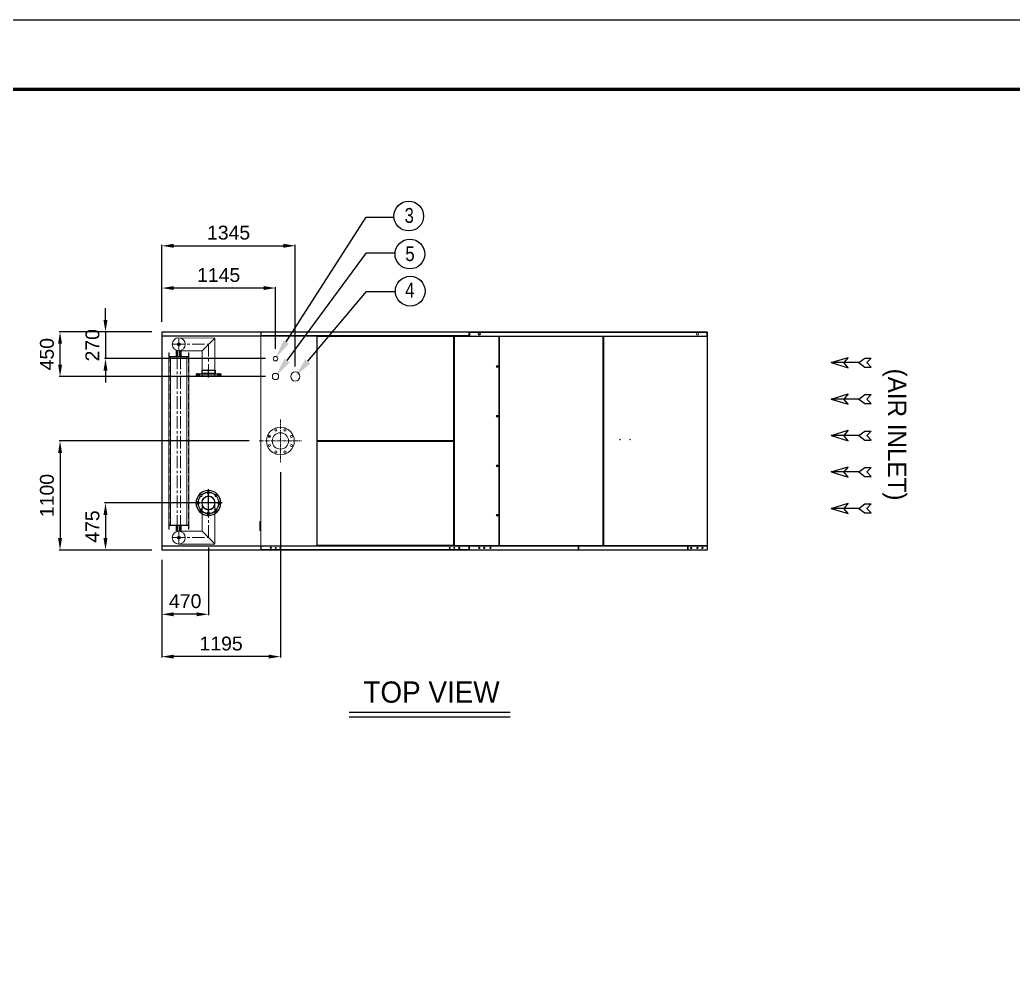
# Model space of a CAD drawing. Header units: millimetres. Extents: x -17070 to 49442, y -291348 to 30929.
# Drawn here: x 28196 to 38211, y 21286 to 30929 of the extents above; entities that cross this region are included whole.
import ezdxf
from ezdxf import colors
from ezdxf.entities.mleader import LeaderData, LeaderLine
from ezdxf.enums import TextEntityAlignment as Align
from ezdxf.math import Vec2, Vec3

# ---------------------------------------------------------------- set-up
doc = ezdxf.new("R2010")
doc.units = ezdxf.units.MM
doc.linetypes.add('CENTER', pattern=[2, 1.25, -0.25, 0.25, -0.25])
doc.linetypes.add('HIDDEN', pattern=[0.375, 0.25, -0.125])
for name, color, linetype in [('center', 1, 'CENTER'), ('FOUNDATION', 3, 'Continuous'), ('냉각탑_box', 1, 'Continuous'), ('냉각탑_dim', 1, 'Continuous'), ('냉각탑_form', 1, 'Continuous'), ('냉각탑_text', 3, 'Continuous')]:
    doc.layers.add(name, color=color, linetype=linetype)
doc.styles.get("Standard").update_dxf_attribs({"font": 'arial.ttf'})
doc.styles.add('돋움', font='Dotum.ttf')
doc.dimstyles.new('1.40', dxfattribs={"dimscale": 20, "dimtxt": 1.5, "dimasz": 1, "dimexe": 0.5, "dimexo": 0.5, "dimgap": 0.5, "dimtad": 1, "dimdec": 0, "dimzin": 0, "dimdsep": 46, "dimtxsty": 'Standard', "dimcen": 0, "dimclrd": 2, "dimclre": 2, "dimclrt": 3, "dimadec": 0, "dimazin": 0, "dimtfac": 1, "dimtdec": 0, "dimtmove": 0, "dimatfit": 0, "dimfxl": 1, "dimtolj": 1, "dimtzin": 0, "dimlwd": -1, "dimlwe": -1, "dimarcsym": 0})

# ---------------------------------------------------------------- blocks, each defined once
blk = doc.blocks.new('화살표 IN OUT')
at = {"layer": '냉각탑_dim'}
for p, q in [((-322.7, 43), (-383.9, 43)), ((-343.1, 0.5), (-383.9, 43)), ((-383.9, -43), (-343.1, 0.5)), ((-266.4, 0), (-322.7, 43)), ((-266.4, 0), (-322.7, -43)), ((-266.4, 0), (0, 0)), ((-163.5, 50), (-121.5, 0)), ((0, 0), (-163.5, 50)), ((-163.5, -50), (-121.5, 0)), ((0, 0), (-163.5, -50)), ((-322.7, -43), (-383.9, -43))]:
    blk.add_line(p, q, dxfattribs=at)
blk = doc.blocks.new('*D300')
at = {"color": 2, "transparency": 16777216}
for p, q in [((30098, 25609), (30098, 24925)), ((29628, 25483), (29628, 24925)), ((29978, 24935), (29748, 24935))]:
    blk.add_line(p, q, dxfattribs=at)
for points in [[(29748, 24955), (29748, 24915), (29628, 24935)], [(29978, 24955), (29978, 24915), (30098, 24935)]]:
    blk.add_solid(points, dxfattribs=at)
at = {"layer": 'Defpoints', "color": 0, "transparency": 16777216}
for p in [(30098, 25709), (29628, 25583), (29628, 24935)]:
    blk.add_point(p, dxfattribs=at)
at = {"color": 3, "lineweight": 5, "transparency": 16777216, "insert": (29863, 25067), "char_height": 140, "attachment_point": 5}
blk.add_mtext('\\A1;470', dxfattribs=at)
blk = doc.blocks.new('*D301')
at = {"color": 2, "transparency": 16777216}
for p, q in [((29998, 26058), (29049, 26058)), ((29059, 25938), (29059, 25703)), ((29528, 25583), (29049, 25583))]:
    blk.add_line(p, q, dxfattribs=at)
for points in [[(29039, 25938), (29079, 25938), (29059, 26058)], [(29039, 25703), (29079, 25703), (29059, 25583)]]:
    blk.add_solid(points, dxfattribs=at)
at = {"layer": 'Defpoints', "color": 0, "transparency": 16777216}
for p in [(30098, 26058), (29059, 25583), (29628, 25583)]:
    blk.add_point(p, dxfattribs=at)
at = {"color": 3, "lineweight": 5, "transparency": 16777216, "insert": (28928, 25820), "char_height": 140, "attachment_point": 5, "rotation": 90}
blk.add_mtext('\\A1;475', dxfattribs=at)
blk = doc.blocks.new('*D302')
at = {"color": 2, "transparency": 16777216}
for p, q in [((30508, 26683), (28591, 26683)), ((28601, 26563), (28601, 25703)), ((29528, 25583), (28591, 25583))]:
    blk.add_line(p, q, dxfattribs=at)
for points in [[(28581, 26563), (28621, 26563), (28601, 26683)], [(28581, 25703), (28621, 25703), (28601, 25583)]]:
    blk.add_solid(points, dxfattribs=at)
at = {"layer": 'Defpoints', "color": 0, "transparency": 16777216}
for p in [(30608, 26683), (28601, 25583), (29628, 25583)]:
    blk.add_point(p, dxfattribs=at)
at = {"color": 3, "lineweight": 5, "transparency": 16777216, "insert": (28469, 26133), "char_height": 140, "attachment_point": 5, "rotation": 90}
blk.add_mtext('\\A1;1100', dxfattribs=at)
blk = doc.blocks.new('*D308')
at = {"color": 2, "transparency": 16777216}
for p, q in [((30823, 26369), (30823, 24498)), ((29628, 25483), (29628, 24498)), ((30703, 24508), (29748, 24508))]:
    blk.add_line(p, q, dxfattribs=at)
for points in [[(29748, 24528), (29748, 24488), (29628, 24508)], [(30703, 24528), (30703, 24488), (30823, 24508)]]:
    blk.add_solid(points, dxfattribs=at)
at = {"layer": 'Defpoints', "color": 0, "transparency": 16777216}
for p in [(30823, 26469), (29628, 25583), (29628, 24508)]:
    blk.add_point(p, dxfattribs=at)
at = {"color": 3, "lineweight": 5, "transparency": 16777216, "insert": (30225, 24639), "char_height": 140, "attachment_point": 5}
blk.add_mtext('\\A1;1195', dxfattribs=at)
blk = doc.blocks.new('*D309')
at = {"color": 2, "transparency": 16777216}
for p, q in [((29059, 27903), (29059, 28023)), ((29528, 27783), (29049, 27783)), ((29059, 27783), (29059, 27513)), ((30673, 27513), (29049, 27513)), ((29059, 27393), (29059, 27273))]:
    blk.add_line(p, q, dxfattribs=at)
for points in [[(29039, 27903), (29079, 27903), (29059, 27783)], [(29039, 27393), (29079, 27393), (29059, 27513)]]:
    blk.add_solid(points, dxfattribs=at)
at = {"layer": 'Defpoints', "color": 0, "transparency": 16777216}
for p in [(29628, 27783), (29059, 27513), (30773, 27513)]:
    blk.add_point(p, dxfattribs=at)
at = {"color": 3, "lineweight": 5, "transparency": 16777216, "insert": (28928, 27648), "char_height": 140, "attachment_point": 5, "rotation": 90}
blk.add_mtext('\\A1;270', dxfattribs=at)
blk = doc.blocks.new('*D310')
at = {"color": 2, "transparency": 16777216}
for p, q in [((29628, 27883), (29628, 28661)), ((29748, 28651), (30853, 28651)), ((30973, 27433), (30973, 28661))]:
    blk.add_line(p, q, dxfattribs=at)
for points in [[(29748, 28671), (29748, 28631), (29628, 28651)], [(30853, 28671), (30853, 28631), (30973, 28651)]]:
    blk.add_solid(points, dxfattribs=at)
at = {"layer": 'Defpoints', "color": 0, "transparency": 16777216}
for p in [(30973, 28651), (29628, 27783), (30973, 27333)]:
    blk.add_point(p, dxfattribs=at)
at = {"color": 3, "lineweight": 5, "transparency": 16777216, "insert": (30300, 28783), "char_height": 140, "attachment_point": 5}
blk.add_mtext('\\A1;1345', dxfattribs=at)
blk = doc.blocks.new('*D311')
at = {"color": 2, "transparency": 16777216}
for p, q in [((29528, 27783), (28591, 27783)), ((28601, 27453), (28601, 27663)), ((30673, 27333), (28591, 27333))]:
    blk.add_line(p, q, dxfattribs=at)
for points in [[(28581, 27663), (28621, 27663), (28601, 27783)], [(28581, 27453), (28621, 27453), (28601, 27333)]]:
    blk.add_solid(points, dxfattribs=at)
at = {"layer": 'Defpoints', "color": 0, "transparency": 16777216}
for p in [(28601, 27783), (29628, 27783), (30773, 27333)]:
    blk.add_point(p, dxfattribs=at)
at = {"color": 3, "lineweight": 5, "transparency": 16777216, "insert": (28469, 27558), "char_height": 140, "attachment_point": 5, "rotation": 90}
blk.add_mtext('\\A1;450', dxfattribs=at)
blk = doc.blocks.new('*D312')
at = {"color": 2, "transparency": 16777216}
for p, q in [((29628, 27883), (29628, 28235)), ((30653, 28225), (29748, 28225)), ((30773, 27613), (30773, 28235))]:
    blk.add_line(p, q, dxfattribs=at)
for points in [[(29748, 28245), (29748, 28205), (29628, 28225)], [(30653, 28245), (30653, 28205), (30773, 28225)]]:
    blk.add_solid(points, dxfattribs=at)
at = {"layer": 'Defpoints', "color": 0, "transparency": 16777216}
for p in [(29628, 28225), (29628, 27783), (30773, 27513)]:
    blk.add_point(p, dxfattribs=at)
at = {"color": 3, "lineweight": 5, "transparency": 16777216, "insert": (30200, 28356), "char_height": 140, "attachment_point": 5}
blk.add_mtext('\\A1;1145', dxfattribs=at)
blk = doc.blocks.new('A$C1AC2210B')
at = {"color": 1, "linetype": 'CENTER', "ltscale": 10}
for p, q in [((39, 230), (72, 230)), ((83, 125), (0, 125)), ((39, 20), (72, 20))]:
    blk.add_line(p, q, dxfattribs=at)
for p, q in [((45, 250), (65, 250)), ((45, 0), (45, 250)), ((45, 241), (65, 241)), ((45, 218), (65, 218)), ((65, 0), (65, 250)), ((65, 214), (68, 214)), ((68, 36), (68, 214)), ((10, 193), (40, 193)), ((10, 57), (10, 193)), ((40, 193), (45, 197)), ((40, 57), (40, 193)), ((10, 57), (40, 57)), ((40, 57), (45, 53)), ((45, 31), (65, 31)), ((45, 8), (65, 8)), ((65, 36), (68, 36)), ((45, 0), (65, 0))]:
    blk.add_line(p, q)
blk = doc.blocks.new('A$C08424155')
at = {"color": 1, "linetype": 'CENTER', "ltscale": 10}
for p, q in [((139, 279), (139, 0)), ((0, 139), (279, 139))]:
    blk.add_line(p, q, dxfattribs=at)
for centre, radius in [((139, 139), 125), ((65, 214), 11.5), ((139, 139), 68.1), ((139, 244), 11.5), ((214, 214), 11.5), ((34, 139), 11.5), ((244, 139), 11.5), ((65, 65), 11.5), ((139, 34), 11.5), ((214, 65), 11.5)]:
    blk.add_circle(centre, radius)
blk.add_circle((139, 139), 105, dxfattribs=at)
blk = doc.blocks.new('32412')
at = {"color": 7, "lineweight": 13}
for centre, radius in [((108738, -111416), 140), ((108627, -111370), 11), ((108738, -111416), 82.6), ((108692, -111305), 11), ((108784, -111305), 11), ((108849, -111370), 11), ((108627, -111462), 11), ((108849, -111462), 11), ((108692, -111527), 11), ((108784, -111527), 11)]:
    blk.add_circle(centre, radius, dxfattribs=at)
blk.add_arc((108738, -111416), 120, 152.2464, 162.7543, dxfattribs=at)
blk = doc.blocks.new('4')
at = {"color": 0, "lineweight": 20}
for p, q in [((30626, 27783), (29628, 27783)), ((29628, 27783), (29628, 25583)), ((30626, 27780), (29628, 27780)), ((30626, 27744), (29628, 27744)), ((29631, 27783), (29631, 25583)), ((30626, 27741), (29628, 27741)), ((30626, 25631), (30626, 27736)), ((31191, 27736), (31191, 26688)), ((31194, 27736), (31194, 26688)), ((31191, 26679), (31191, 25631)), ((31194, 26679), (31194, 25631)), ((30630, 25627), (31185, 25627))]:
    blk.add_line(p, q, dxfattribs=at)
at = {"lineweight": 20}
for p, q in [((30629, 27783), (30626, 27783)), ((29798, 27723), (30163, 27721)), ((30033, 27593), (30163, 27721)), ((30163, 27337), (30163, 27721)), ((29698, 27573), (29700, 27573)), ((29698, 27533), (29698, 27573)), ((29700, 27535), (29700, 27573)), ((29773, 27599), (29773, 27533)), ((29789, 27568), (29773, 27568)), ((29773, 27568), (29773, 27560)), ((29789, 27560), (29773, 27560)), ((29773, 27560), (29773, 27558)), ((29789, 27558), (29773, 27558)), ((29789, 27533), (29789, 27595)), ((29789, 27560), (29789, 27568)), ((29789, 27558), (29789, 27560)), ((29798, 27593), (30033, 27593)), ((29806, 27595), (29806, 27533)), ((29822, 27568), (29806, 27568)), ((29806, 27568), (29806, 27560)), ((29822, 27560), (29806, 27560)), ((29806, 27560), (29806, 27558)), ((29822, 27558), (29806, 27558)), ((29822, 27533), (29822, 27599)), ((29822, 27560), (29822, 27568)), ((29822, 27558), (29822, 27560)), ((29896, 27573), (29898, 27573)), ((29896, 27535), (29896, 27573)), ((29898, 27533), (29898, 27573)), ((30033, 27337), (30033, 27593)), ((29698, 27533), (29898, 27533)), ((29698, 27531), (29898, 27531)), ((29698, 25835), (29698, 27531)), ((29700, 27535), (29896, 27535)), ((29700, 27531), (29700, 27533)), ((29716, 25835), (29716, 27531)), ((29880, 25835), (29880, 27531)), ((29896, 27531), (29896, 27533)), ((29898, 25835), (29898, 27531)), ((30163, 27337), (30033, 27337)), ((30033, 26058), (30033, 25773)), ((30163, 26058), (30163, 25645)), ((29698, 25835), (29898, 25835)), ((29698, 25833), (29898, 25833)), ((29698, 25793), (29698, 25833)), ((29698, 25793), (29700, 25793)), ((29700, 25835), (29700, 25833)), ((29700, 25831), (29896, 25831)), ((29700, 25793), (29700, 25831)), ((29773, 25767), (29773, 25833)), ((29789, 25808), (29773, 25808)), ((29773, 25806), (29773, 25808)), ((29789, 25806), (29773, 25806)), ((29773, 25798), (29773, 25806)), ((29789, 25798), (29773, 25798)), ((29789, 25833), (29789, 25771)), ((29789, 25808), (29789, 25806)), ((29789, 25806), (29789, 25798)), ((29798, 25773), (30033, 25773)), ((29806, 25771), (29806, 25833)), ((29822, 25808), (29806, 25808)), ((29806, 25806), (29806, 25808)), ((29822, 25806), (29806, 25806)), ((29806, 25798), (29806, 25806)), ((29822, 25798), (29806, 25798)), ((29822, 25833), (29822, 25767)), ((29822, 25808), (29822, 25806)), ((29822, 25806), (29822, 25798)), ((29896, 25835), (29896, 25833)), ((29896, 25793), (29896, 25831)), ((29896, 25793), (29898, 25793)), ((29898, 25793), (29898, 25833)), ((30033, 25773), (30163, 25645)), ((29798, 25643), (30163, 25643)), ((29628, 25625), (30629, 25625)), ((29628, 25622), (30629, 25622)), ((29628, 25586), (30629, 25586)), ((29628, 25583), (30629, 25583)), ((30626, 25587), (30626, 25583))]:
    blk.add_line(p, q, dxfattribs=at)
at = {"color": 0, "lineweight": 20, "ltscale": 0.019444}
for p, q in [((30626, 27745), (30626, 27780)), ((30628, 27745), (30628, 27780)), ((30629, 27780), (30629, 27745)), ((30626, 25587), (30626, 25622)), ((30628, 25587), (30628, 25622)), ((30629, 25587), (30629, 25622))]:
    blk.add_line(p, q, dxfattribs=at)
at = {"color": 0, "lineweight": 20, "ltscale": 0.001111}
for p, q in [((30626, 27780), (30628, 27780)), ((31194, 26682), (31194, 26684)), ((31290, 26684), (31290, 26682)), ((31294, 26684), (31294, 26682)), ((31343, 26682), (31343, 26684)), ((31345, 26684), (31345, 26682)), ((31345, 26682), (31345, 26684)), ((31348, 26682), (31348, 26684)), ((31349, 26682), (31349, 26684)), ((30628, 25587), (30626, 25587)), ((30639, 25625), (30639, 25627)), ((31317, 25627), (31317, 25625)), ((31349, 25625), (31349, 25627))]:
    blk.add_line(p, q, dxfattribs=at)
at = {"color": 0, "lineweight": 20, "ltscale": 0.001944}
for p, q in [((30629, 27780), (30629, 27783)), ((30629, 27745), (30629, 27741)), ((31191, 27736), (31191, 27739)), ((31194, 27739), (31191, 27739)), ((31191, 27736), (31194, 27736)), ((31194, 27739), (31194, 27736)), ((31191, 26688), (31194, 26688)), ((31191, 26679), (31194, 26679)), ((31194, 26684), (31194, 26688)), ((31194, 26682), (31194, 26679)), ((30629, 25622), (30629, 25625)), ((30629, 25583), (30629, 25587)), ((31191, 25631), (31194, 25631)), ((31191, 25627), (31191, 25631)), ((31194, 25627), (31191, 25627)), ((31194, 25627), (31194, 25631))]:
    blk.add_line(p, q, dxfattribs=at)
at = {"color": 7, "lineweight": 20}
for p, q in [((30629, 27783), (32722, 27783)), ((30629, 27780), (32722, 27780)), ((32722, 27745), (30629, 27745)), ((35123, 27783), (32732, 27783)), ((35123, 27778), (32732, 27778)), ((32722, 27741), (30629, 27741)), ((32569, 27739), (31194, 27739)), ((32569, 27736), (31194, 27736)), ((32569, 26688), (32569, 27736)), ((32573, 26688), (32573, 27736)), ((32575, 27736), (32575, 25630)), ((32578, 27736), (32578, 25630)), ((33025, 25630), (33025, 27736)), ((33028, 25630), (33028, 27736)), ((33028, 25630), (33028, 27736)), ((33030, 27736), (33030, 25630)), ((34075, 27739), (33033, 27739)), ((33033, 27736), (33033, 25630)), ((34075, 27736), (33033, 27736)), ((34075, 25630), (34075, 27736)), ((34078, 25630), (34078, 27736)), ((34080, 27736), (34080, 25630)), ((35125, 27739), (34083, 27739)), ((34083, 27736), (34083, 25630)), ((35125, 27736), (34083, 27736)), ((35125, 25630), (35125, 27736)), ((35128, 25630), (35128, 27736)), ((31194, 26688), (32569, 26688)), ((31194, 26684), (32569, 26684)), ((32569, 26682), (31194, 26682)), ((32569, 26679), (31194, 26679)), ((32569, 25631), (32569, 26679)), ((32573, 25631), (32573, 26679)), ((30629, 25625), (32722, 25625)), ((30629, 25622), (32722, 25622)), ((30629, 25587), (32722, 25587)), ((30629, 25583), (32722, 25583)), ((31194, 25631), (32569, 25631)), ((31194, 25627), (32569, 25627)), ((32731, 25625), (33825, 25625)), ((32731, 25622), (33825, 25622)), ((32734, 25625), (34007, 25625)), ((33811, 25586), (32744, 25586)), ((33811, 25583), (32744, 25583)), ((33033, 25630), (34075, 25630)), ((33033, 25627), (34075, 25627)), ((33833, 25625), (34927, 25625)), ((33833, 25622), (34927, 25622)), ((34913, 25586), (33846, 25586)), ((34913, 25583), (33846, 25583)), ((34009, 25625), (35123, 25625)), ((34083, 25630), (35125, 25630)), ((34083, 25627), (35125, 25627))]:
    blk.add_line(p, q, dxfattribs=at)
at = {"color": 7, "lineweight": 20, "ltscale": 0.001944}
for p, q in [((32722, 27780), (32722, 27783)), ((32722, 27745), (32722, 27741)), ((32569, 27739), (32569, 27736)), ((32573, 27736), (32569, 27736)), ((32569, 26684), (32569, 26688)), ((32573, 26688), (32569, 26688)), ((32569, 26682), (32569, 26679)), ((32573, 26679), (32569, 26679)), ((32569, 25627), (32569, 25631)), ((32573, 25631), (32569, 25631)), ((32722, 25622), (32722, 25625)), ((32722, 25583), (32722, 25587))]:
    blk.add_line(p, q, dxfattribs=at)
at = {"color": 7, "lineweight": 20, "ltscale": 0.019444}
for p, q in [((32722, 27780), (32722, 27745)), ((32724, 27780), (32724, 27745)), ((32726, 27780), (32726, 27745)), ((32722, 25587), (32722, 25622)), ((32724, 25622), (32724, 25587)), ((32726, 25622), (32726, 25587))]:
    blk.add_line(p, q, dxfattribs=at)
at = {"color": 7, "lineweight": 20, "ltscale": 0.001111}
for p, q in [((32724, 27780), (32726, 27780)), ((32575, 27257), (32573, 27257)), ((32575, 27157), (32573, 27157)), ((32575, 26883), (32573, 26883)), ((32575, 26883), (32573, 26883)), ((31959, 26682), (31959, 26684)), ((34080, 26712), (34078, 26712)), ((34080, 26686), (34078, 26686)), ((34080, 26682), (34078, 26682)), ((34078, 26678), (34080, 26678)), ((32575, 26483), (32573, 26483)), ((32575, 26205), (32573, 26205)), ((32575, 26105), (32573, 26105)), ((32570, 25631), (32570, 25629)), ((32573, 25631), (32575, 25631)), ((32597, 25627), (32597, 25625)), ((32726, 25587), (32724, 25587)), ((33828, 25588), (33830, 25588)), ((33835, 25583), (33835, 25581)), ((34080, 25630), (34078, 25630)), ((34435, 25583), (34435, 25581)), ((34930, 25588), (34932, 25588)), ((35123, 25625), (35123, 25627)), ((35125, 25627), (35125, 25625))]:
    blk.add_line(p, q, dxfattribs=at)
at = {"color": 7, "lineweight": 20, "ltscale": 0.001778}
for p, q in [((32731, 27778), (32728, 27778)), ((35128, 27778), (35125, 27778))]:
    blk.add_line(p, q, dxfattribs=at)
at = {"color": 7, "lineweight": 20, "ltscale": 0.021834}
for p, q in [((32728, 27739), (32728, 27778)), ((32731, 27739), (32731, 27778)), ((32732, 27778), (32732, 27739)), ((35123, 27778), (35123, 27739)), ((35125, 27778), (35125, 27739))]:
    blk.add_line(p, q, dxfattribs=at)
at = {"color": 7, "lineweight": 20, "ltscale": 0.002611}
for p, q in [((32732, 27783), (32732, 27778)), ((35123, 27783), (35123, 27778))]:
    blk.add_line(p, q, dxfattribs=at)
at = {"color": 7, "lineweight": 20, "ltscale": 0.023556}
blk.add_line((35128, 27778), (35128, 27736), dxfattribs=at)
at = {"color": 1, "linetype": 'CENTER', "lineweight": 20, "ltscale": 100}
for p, q in [((29733, 27658), (30098, 27658)), ((29798, 27593), (29798, 27723)), ((30098, 27658), (30098, 27337)), ((29781, 27533), (29781, 25833)), ((29814, 27533), (29814, 25833)), ((30163, 26058), (30033, 26058)), ((30098, 25708), (30098, 26124)), ((29798, 25773), (29798, 25643)), ((29733, 25708), (30098, 25708))]:
    blk.add_line(p, q, dxfattribs=at)
at = {"color": 1, "linetype": 'CENTER', "lineweight": 20}
for p, q in [((29820, 27658), (29775, 27658)), ((29781, 27533), (29781, 27596)), ((29814, 27533), (29814, 27596)), ((29781, 25833), (29781, 25770)), ((29814, 25833), (29814, 25770)), ((29820, 25708), (29775, 25708))]:
    blk.add_line(p, q, dxfattribs=at)
at = {"color": 0, "lineweight": 20, "ltscale": 0.000235611}
for p, q in [((30629, 27739), (30630, 27739)), ((30630, 25627), (30629, 25627))]:
    blk.add_line(p, q, dxfattribs=at)
at = {"color": 0, "lineweight": 20, "ltscale": 0.079781}
blk.add_line((30773, 27739), (30630, 27739), dxfattribs=at)
at = {"color": 0, "lineweight": 20, "ltscale": 0.08516}
blk.add_line((30927, 27739), (30773, 27739), dxfattribs=at)
at = {"color": 0, "lineweight": 20, "ltscale": 0.037463}
blk.add_line((30927, 27739), (30994, 27739), dxfattribs=at)
at = {"color": 0, "lineweight": 20, "ltscale": 0.005645}
blk.add_line((31004, 27739), (30994, 27739), dxfattribs=at)
at = {"color": 0, "lineweight": 20, "ltscale": 0.034979}
blk.add_line((31067, 27739), (31004, 27739), dxfattribs=at)
at = {"color": 0, "lineweight": 20, "ltscale": 0.059235}
blk.add_line((31067, 27739), (31174, 27739), dxfattribs=at)
at = {"color": 0, "lineweight": 20, "ltscale": 0.006389}
blk.add_line((31174, 27739), (31185, 27739), dxfattribs=at)
at = {"color": 0, "lineweight": 20, "ltscale": 0.000942901}
blk.add_line((31188, 27737), (31188, 27739), dxfattribs=at)
at = {"color": 0, "lineweight": 20, "ltscale": 0.001382}
blk.add_line((31188, 27739), (31191, 27739), dxfattribs=at)
at = {"color": 0, "lineweight": 20, "ltscale": 0.000953889}
blk.add_line((31188, 27737), (31188, 27739), dxfattribs=at)
at = {"color": 0, "lineweight": 20, "ltscale": 6.55358e-06}
blk.add_line((31188, 27739), (31188, 27739), dxfattribs=at)
at = {"color": 0, "lineweight": 20, "ltscale": 0.319444}
blk.add_line((31189, 27736), (31189, 25627), dxfattribs=at)
at = {"color": 7, "lineweight": 20, "ltscale": 0.004778}
blk.add_line((32578, 27739), (32569, 27739), dxfattribs=at)
at = {"color": 7, "lineweight": 20, "ltscale": 0.000833335}
for p, q in [((32569, 27736), (32569, 27737)), ((33825, 25588), (33826, 25588)), ((34927, 25588), (34928, 25588)), ((35126, 25588), (35125, 25588))]:
    blk.add_line(p, q, dxfattribs=at)
at = {"color": 7, "lineweight": 20, "ltscale": 0.003056}
for p, q in [((32575, 27736), (32569, 27736)), ((32569, 25625), (32569, 25631))]:
    blk.add_line(p, q, dxfattribs=at)
at = {"color": 7, "lineweight": 20, "ltscale": 0.001722}
for p, q in [((32575, 27736), (32578, 27736)), ((32578, 27739), (32578, 27736)), ((33025, 27739), (33025, 27736)), ((33028, 27736), (33025, 27736)), ((33030, 27736), (33033, 27736)), ((33033, 27736), (33033, 27739)), ((34075, 27739), (34075, 27736)), ((34078, 27736), (34075, 27736)), ((34080, 27736), (34083, 27736)), ((34083, 27739), (34083, 27736)), ((35125, 27739), (35125, 27736)), ((35128, 27736), (35125, 27736)), ((34078, 27233), (34078, 27229)), ((34078, 27193), (34078, 27196)), ((34078, 26174), (34078, 26170)), ((34078, 26134), (34078, 26137)), ((32575, 25630), (32578, 25630)), ((32578, 25627), (32578, 25630)), ((32731, 25622), (32731, 25625)), ((32744, 25586), (32744, 25583)), ((33028, 25630), (33025, 25630)), ((33025, 25627), (33025, 25630)), ((33030, 25630), (33033, 25630)), ((33033, 25630), (33033, 25627)), ((33811, 25586), (33811, 25583)), ((33825, 25622), (33825, 25625)), ((33833, 25622), (33833, 25625)), ((33846, 25586), (33846, 25583)), ((34078, 25630), (34075, 25630)), ((34075, 25627), (34075, 25630)), ((34080, 25630), (34083, 25630)), ((34083, 25627), (34083, 25630)), ((34913, 25586), (34913, 25583)), ((34927, 25622), (34927, 25625)), ((34935, 25622), (34935, 25625)), ((34948, 25586), (34948, 25583)), ((35111, 25586), (35111, 25583)), ((35125, 25627), (35125, 25630)), ((35128, 25630), (35125, 25630)), ((35125, 25622), (35125, 25625))]:
    blk.add_line(p, q, dxfattribs=at)
at = {"color": 7, "lineweight": 20, "ltscale": 0.248222}
for p, q in [((33025, 27739), (32578, 27739)), ((33025, 27736), (32578, 27736)), ((32578, 25630), (33025, 25630)), ((32578, 25627), (33025, 25627))]:
    blk.add_line(p, q, dxfattribs=at)
at = {"color": 7, "lineweight": 20, "ltscale": 4.07181e-05}
blk.add_line((32578, 27736), (32578, 27736), dxfattribs=at)
at = {"color": 7, "lineweight": 20, "ltscale": 3.41968e-05}
blk.add_line((32983, 27739), (32983, 27739), dxfattribs=at)
at = {"color": 7, "lineweight": 20, "ltscale": 0.004556}
for p, q in [((33025, 27737), (33033, 27737)), ((34075, 27739), (34083, 27739)), ((34075, 27736), (34083, 27736)), ((33025, 25629), (33033, 25629)), ((34083, 25627), (34075, 25627))]:
    blk.add_line(p, q, dxfattribs=at)
at = {"color": 7, "lineweight": 20, "ltscale": 0.000833333}
for p, q in [((33030, 27736), (33028, 27736)), ((33030, 25630), (33028, 25630)), ((33811, 25585), (33811, 25586)), ((33825, 25623), (33825, 25622)), ((35111, 25585), (35111, 25586)), ((35125, 25623), (35125, 25622))]:
    blk.add_line(p, q, dxfattribs=at)
at = {"color": 7, "lineweight": 20, "ltscale": 0.000277793}
for p, q in [((33028, 27736), (33028, 27736)), ((33028, 25630), (33028, 25630))]:
    blk.add_line(p, q, dxfattribs=at)
at = {"color": 7, "lineweight": 20, "ltscale": 0.001295}
blk.add_line((35127, 27736), (35125, 27736), dxfattribs=at)
at = {"color": 6, "linetype": 'HIDDEN', "lineweight": 20}
for p, q in [((29700, 25835), (29700, 27531)), ((29896, 25835), (29896, 27531))]:
    blk.add_line(p, q, dxfattribs=at)
at = {"color": 7, "lineweight": 20, "ltscale": 5.55735e-05}
for p, q in [((34078, 27233), (34078, 27233)), ((34078, 27193), (34078, 27193)), ((34078, 26174), (34078, 26174)), ((34078, 26134), (34078, 26134))]:
    blk.add_line(p, q, dxfattribs=at)
at = {"color": 7, "lineweight": 20, "ltscale": 5.55722e-05}
for p, q in [((34078, 27229), (34078, 27229)), ((34078, 27196), (34078, 27196)), ((34078, 26170), (34078, 26170)), ((34078, 26137), (34078, 26137))]:
    blk.add_line(p, q, dxfattribs=at)
at = {"color": 7, "lineweight": 20, "ltscale": 0.018778}
for p, q in [((34078, 27229), (34078, 27196)), ((34078, 26170), (34078, 26137))]:
    blk.add_line(p, q, dxfattribs=at)
at = {"color": 7, "lineweight": 20, "ltscale": 0.222222}
blk.add_line((35128, 26483), (35128, 26883), dxfattribs=at)
at = {"color": 0, "lineweight": 20, "ltscale": 0.005}
blk.add_line((31191, 26679), (31191, 26688), dxfattribs=at)
at = {"color": 7, "lineweight": 20, "ltscale": 0.005}
blk.add_line((32569, 26679), (32569, 26688), dxfattribs=at)
at = {"color": 0, "lineweight": 20, "ltscale": 0.005556}
for p, q in [((30626, 25870), (30616, 25870)), ((30626, 25780), (30616, 25780))]:
    blk.add_line(p, q, dxfattribs=at)
at = {"color": 0, "lineweight": 20, "ltscale": 0.0495}
blk.add_line((30616, 25780), (30616, 25870), dxfattribs=at)
at = {"color": 0, "lineweight": 20, "ltscale": 0.000203026}
blk.add_line((30626, 25622), (30626, 25622), dxfattribs=at)
at = {"color": 0, "lineweight": 20, "ltscale": 0.000203598}
blk.add_line((30626, 25586), (30626, 25587), dxfattribs=at)
at = {"color": 0, "lineweight": 20, "ltscale": 0.000222127}
blk.add_line((30629, 25625), (30629, 25625), dxfattribs=at)
at = {"color": 0, "lineweight": 20, "ltscale": 1.29947e-05}
blk.add_line((30629, 25625), (30629, 25625), dxfattribs=at)
at = {"color": 0, "lineweight": 20, "ltscale": 0.000580935}
blk.add_line((30629, 25622), (30629, 25623), dxfattribs=at)
at = {"color": 0, "lineweight": 20, "ltscale": 0.000222221}
blk.add_line((30629, 25622), (30629, 25622), dxfattribs=at)
at = {"color": 0, "lineweight": 20, "ltscale": 0.019889}
blk.add_line((30629, 25622), (30629, 25586), dxfattribs=at)
at = {"color": 0, "lineweight": 20, "ltscale": 0.000222222}
blk.add_line((30629, 25586), (30629, 25586), dxfattribs=at)
at = {"color": 0, "lineweight": 20, "ltscale": 0.00020375}
blk.add_line((30629, 25583), (30629, 25583), dxfattribs=at)
at = {"color": 0, "lineweight": 20, "ltscale": 0.00303}
blk.add_line((31185, 25627), (31191, 25627), dxfattribs=at)
at = {"color": 0, "lineweight": 20, "ltscale": 0.003061}
blk.add_line((31344, 25625), (31349, 25625), dxfattribs=at)
at = {"color": 7, "lineweight": 20, "ltscale": 0.338889}
blk.add_line((32569, 25625), (31959, 25625), dxfattribs=at)
at = {"color": 7, "lineweight": 20, "ltscale": 0.001016}
blk.add_line((32569, 25625), (32571, 25625), dxfattribs=at)
at = {"color": 7, "lineweight": 20, "ltscale": 0.003761}
blk.add_line((32578, 25627), (32571, 25627), dxfattribs=at)
at = {"color": 7, "lineweight": 20, "ltscale": 0.014666}
blk.add_line((32597, 25625), (32571, 25625), dxfattribs=at)
at = {"color": 7, "lineweight": 20, "ltscale": 0.000222226}
for p, q in [((32722, 25625), (32723, 25625)), ((32726, 25622), (32726, 25622))]:
    blk.add_line(p, q, dxfattribs=at)
at = {"color": 7, "lineweight": 20, "ltscale": 0.000222222}
blk.add_line((32722, 25622), (32723, 25622), dxfattribs=at)
at = {"color": 7, "lineweight": 20, "ltscale": 0.000222318}
blk.add_line((32723, 25586), (32722, 25586), dxfattribs=at)
at = {"color": 7, "lineweight": 20, "ltscale": 0.000203927}
blk.add_line((32722, 25583), (32723, 25583), dxfattribs=at)
at = {"color": 7, "lineweight": 20, "ltscale": 1.29913e-05}
blk.add_line((32723, 25625), (32723, 25625), dxfattribs=at)
at = {"color": 7, "lineweight": 20, "ltscale": 0.000580935}
for p, q in [((32723, 25623), (32723, 25622)), ((32723, 25622), (32723, 25623))]:
    blk.add_line(p, q, dxfattribs=at)
at = {"color": 7, "lineweight": 20, "ltscale": 0.019889}
for p, q in [((32723, 25622), (32723, 25586)), ((32723, 25586), (32723, 25622)), ((32728, 25586), (32728, 25622)), ((32729, 25586), (32729, 25622)), ((32731, 25622), (32731, 25586)), ((33825, 25586), (33825, 25622)), ((33825, 25622), (33825, 25586)), ((33826, 25622), (33826, 25586)), ((33828, 25586), (33828, 25622)), ((33830, 25586), (33830, 25622)), ((33831, 25586), (33831, 25622)), ((33833, 25622), (33833, 25586)), ((33833, 25586), (33833, 25622)), ((34927, 25586), (34927, 25622)), ((34928, 25586), (34928, 25622)), ((34930, 25586), (34930, 25622)), ((34932, 25586), (34932, 25622)), ((34933, 25586), (34933, 25622)), ((34935, 25622), (34935, 25586)), ((35125, 25622), (35125, 25586)), ((35125, 25586), (35125, 25622)), ((35126, 25586), (35126, 25622)), ((35128, 25586), (35128, 25622))]:
    blk.add_line(p, q, dxfattribs=at)
at = {"color": 7, "lineweight": 20, "ltscale": 0.000222128}
blk.add_line((32726, 25586), (32726, 25587), dxfattribs=at)
at = {"color": 7, "lineweight": 20, "ltscale": 0.002805}
blk.add_line((32728, 25622), (32728, 25627), dxfattribs=at)
at = {"color": 7, "lineweight": 20, "ltscale": 0.000833332}
for p, q in [((32731, 25588), (32729, 25588)), ((34933, 25588), (34935, 25588))]:
    blk.add_line(p, q, dxfattribs=at)
at = {"color": 7, "lineweight": 20, "ltscale": 0.000385434}
blk.add_line((32731, 25625), (32731, 25626), dxfattribs=at)
at = {"color": 7, "lineweight": 20, "ltscale": 0.0075}
for p, q in [((32744, 25586), (32731, 25586)), ((33825, 25586), (33811, 25586)), ((33846, 25586), (33833, 25586)), ((34927, 25586), (34913, 25586)), ((34948, 25586), (34935, 25586)), ((35125, 25586), (35111, 25586))]:
    blk.add_line(p, q, dxfattribs=at)
at = {"color": 7, "lineweight": 20, "ltscale": 0.006611}
for p, q in [((32743, 25585), (32731, 25585)), ((32743, 25583), (32731, 25583)), ((33825, 25585), (33813, 25585)), ((33825, 25583), (33813, 25583)), ((33845, 25585), (33833, 25585)), ((33845, 25583), (33833, 25583)), ((34915, 25585), (34927, 25585)), ((34915, 25583), (34927, 25583)), ((34947, 25585), (34935, 25585)), ((34947, 25583), (34935, 25583)), ((35113, 25585), (35125, 25585)), ((35113, 25583), (35125, 25583))]:
    blk.add_line(p, q, dxfattribs=at)
at = {"color": 7, "lineweight": 20, "ltscale": 0.000222959}
blk.add_line((32732, 25625), (32732, 25625), dxfattribs=at)
at = {"color": 7, "lineweight": 20, "ltscale": 0.000188599}
blk.add_line((32733, 25625), (32732, 25625), dxfattribs=at)
at = {"color": 7, "lineweight": 20, "ltscale": 0.00083333}
for p, q in [((32732, 25585), (32732, 25586)), ((35123, 25585), (35123, 25586))]:
    blk.add_line(p, q, dxfattribs=at)
at = {"color": 7, "lineweight": 20, "ltscale": 0.000778491}
blk.add_line((32733, 25625), (32733, 25627), dxfattribs=at)
at = {"color": 7, "lineweight": 20, "ltscale": 0.000866582}
blk.add_line((32733, 25625), (32734, 25625), dxfattribs=at)
at = {"color": 7, "lineweight": 20, "ltscale": 0.000888889}
for p, q in [((32743, 25585), (32743, 25583)), ((33811, 25583), (33811, 25585)), ((33813, 25583), (33813, 25585)), ((33845, 25583), (33845, 25585)), ((34007, 25627), (34007, 25625)), ((34915, 25583), (34915, 25585)), ((34947, 25583), (34947, 25585)), ((35111, 25583), (35111, 25585)), ((35113, 25583), (35113, 25585))]:
    blk.add_line(p, q, dxfattribs=at)
at = {"color": 7, "lineweight": 20, "ltscale": 0.000888001}
for p, q in [((32743, 25583), (32744, 25583)), ((34947, 25583), (34948, 25583))]:
    blk.add_line(p, q, dxfattribs=at)
at = {"color": 7, "lineweight": 20, "ltscale": 0.055556}
blk.add_line((33805, 25625), (33905, 25625), dxfattribs=at)
at = {"color": 7, "lineweight": 20, "ltscale": 0.000222168}
blk.add_line((33805, 25625), (33805, 25625), dxfattribs=at)
at = {"color": 7, "lineweight": 20, "ltscale": 0.000888884}
for p, q in [((33811, 25583), (33813, 25583)), ((34913, 25583), (34915, 25583)), ((35111, 25583), (35113, 25583))]:
    blk.add_line(p, q, dxfattribs=at)
at = {"color": 7, "lineweight": 20, "ltscale": 0.004501}
for p, q in [((33825, 25583), (33833, 25583)), ((34927, 25583), (34935, 25583))]:
    blk.add_line(p, q, dxfattribs=at)
at = {"color": 7, "lineweight": 20, "ltscale": 0.000778274}
blk.add_line((33831, 25588), (33833, 25588), dxfattribs=at)
at = {"color": 7, "lineweight": 20, "ltscale": 0.016667}
for p, q in [((33835, 25581), (33865, 25581)), ((34405, 25581), (34435, 25581))]:
    blk.add_line(p, q, dxfattribs=at)
at = {"color": 7, "lineweight": 20, "ltscale": 0.000888396}
for p, q in [((33846, 25585), (33845, 25585)), ((33846, 25583), (33845, 25583))]:
    blk.add_line(p, q, dxfattribs=at)
at = {"color": 7, "lineweight": 20, "ltscale": 0.001108}
for p, q in [((33865, 25583), (33865, 25581)), ((34405, 25583), (34405, 25581))]:
    blk.add_line(p, q, dxfattribs=at)
at = {"color": 7, "lineweight": 20, "ltscale": 0.3}
blk.add_line((34405, 25581), (33865, 25581), dxfattribs=at)
at = {"color": 7, "lineweight": 20, "ltscale": 0.000222138}
blk.add_line((33905, 25625), (33905, 25625), dxfattribs=at)
at = {"color": 7, "lineweight": 20, "ltscale": 0.001115}
blk.add_line((34007, 25625), (34009, 25625), dxfattribs=at)
at = {"color": 7, "lineweight": 20, "ltscale": 0.000884903}
blk.add_line((34009, 25627), (34009, 25625), dxfattribs=at)
at = {"color": 7, "lineweight": 20, "ltscale": 0.105444}
for p, q in [((34935, 25625), (35125, 25625)), ((34935, 25622), (35125, 25622))]:
    blk.add_line(p, q, dxfattribs=at)
at = {"color": 7, "lineweight": 20, "ltscale": 0.090444}
for p, q in [((35111, 25586), (34948, 25586)), ((35111, 25583), (34948, 25583))]:
    blk.add_line(p, q, dxfattribs=at)
at = {"color": 7, "lineweight": 20, "ltscale": 0.000884973}
blk.add_line((35123, 25627), (35123, 25625), dxfattribs=at)
at = {"color": 7, "lineweight": 20, "ltscale": 0.004555}
blk.add_line((35128, 25630), (35128, 25622), dxfattribs=at)
at = {"color": 7, "lineweight": 20}
for centre, radius in [((32828, 27762), 11.5), ((32828, 27762), 9), ((35028, 27762), 11.5), ((33008, 27433), 9.5), ((33008, 27433), 7.9), ((33008, 27433), 4.5), ((33008, 27433), 3), ((33008, 26933), 9.5), ((33008, 26933), 7.9), ((33008, 26933), 4.5), ((33008, 26933), 3), ((34248, 26697), 3), ((34348, 26697), 3), ((33008, 26433), 9.5), ((33008, 26433), 7.9), ((33008, 26433), 4.5), ((33008, 26433), 3), ((33008, 25933), 9.5), ((33008, 25933), 7.9), ((33008, 25933), 4.5), ((33008, 25933), 3), ((32530, 25604), 5), ((32576, 25604), 5), ((32626, 25604), 6.5), ((32828, 25604), 6.5), ((32878, 25604), 7), ((32941, 25604), 7), ((34965, 25604), 7), ((34962, 25604), 3), ((35028, 25604), 7), ((35078, 25604), 6.5)]:
    blk.add_circle(centre, radius, dxfattribs=at)
at = {"lineweight": 20}
for centre in [(29798, 27658), (30098, 26058), (29798, 25708)]:
    blk.add_circle(centre, 65.1, dxfattribs=at)
at = {"color": 0, "lineweight": 20}
for centre, radius in [((30773, 27513), 22.5), ((30773, 27333), 31.5), ((30973, 27333), 46), ((30823, 26683), 82.6), ((30726, 25604), 6.5), ((30776, 25604), 5), ((30822, 25604), 5)]:
    blk.add_circle(centre, radius, dxfattribs=at)
for centre, radius, start, end in [((30629, 27780), 3.5, 90, 180), ((30629, 27745), 3.5, 180, 270), ((30629, 27780), 1.5, 90, 180), ((30629, 27745), 1.5, 180, 270), ((30629, 27736), 3.5, 90, 180), ((30664, 27736), 3.5, 89.7838, 90), ((31185, 27736), 3.5, 0, 90), ((31190, 27736), 3.5, 115.3796, 130.0052), ((31190, 27736), 3.5, 90, 90.5414), ((31194, 27736), 3.5, 90, 90.1867), ((31225, 27736), 3.5, 89.7692, 90), ((30629, 25631), 3.5, 180, 270), ((30629, 25622), 3.5, 90, 180), ((30629, 25622), 3.1, 90, 180), ((30629, 25587), 3.5, 180, 270), ((30629, 25586), 3.1, 180, 270), ((30629, 25622), 1.5, 90, 180), ((30629, 25587), 1.5, 180, 270)]:
    blk.add_arc(centre, radius, start, end, dxfattribs=at)
at = {"color": 7, "lineweight": 20}
for centre, radius, start, end in [((32722, 27780), 3.5, 0, 90), ((32722, 27780), 1.5, 0, 90), ((32722, 27745), 3.5, 270, 0), ((32722, 27745), 1.5, 270, 0), ((32732, 27778), 4.7, 90, 180), ((32732, 27778), 1.5, 90, 180), ((35123, 27778), 4.7, 0, 90), ((35123, 27778), 1.5, 0, 90), ((31688, 27736), 3.5, 90, 90.2294), ((31763, 27736), 3.5, 89.6584, 90), ((32687, 27736), 3.5, 90, 90.7517), ((32722, 27736), 3.5, 89.228, 90), ((34644, 27736), 3.1, 89.2712, 90), ((34869, 27736), 3.1, 89.1722, 90), ((35124, 27736), 3.1, 89.0568, 90), ((35124, 27736), 3.1, 0, 82.5863), ((32722, 25622), 3.5, 0, 90), ((32722, 25622), 1.5, 0, 90), ((32722, 25587), 3.5, 270, 0), ((32722, 25587), 1.5, 270, 0), ((32723, 25622), 3.1, 0, 90), ((32723, 25586), 3.1, 270, 360), ((32731, 25622), 3.1, 90, 180), ((32731, 25586), 3.1, 180, 270), ((32731, 25622), 1.5, 90, 180), ((32731, 25586), 1.5, 180, 270), ((32732, 25629), 3.1, 208.9645, 270), ((32928, 25604), 9, 329.3951, 30.9912), ((33825, 25622), 3.1, 0, 90), ((33825, 25622), 1.5, 0, 90), ((33825, 25586), 1.5, 270, 0), ((33825, 25586), 3.1, 270, 0), ((33833, 25622), 3.1, 90, 180), ((33833, 25586), 3.1, 180, 270), ((33833, 25622), 1.5, 90, 180), ((33833, 25586), 1.5, 180, 270), ((33836, 25622), 3.1, 165.4074, 180), ((33836, 25586), 3.1, 180, 208.9385), ((33836, 25586), 1.5, 180, 270), ((33836, 25622), 3.1, 90.2114, 90.4702), ((34434, 25622), 3.1, 89.3183, 90), ((34445, 25622), 3.1, 90, 90.6817), ((34927, 25622), 3.1, 0, 90), ((34927, 25622), 1.5, 0, 90), ((34927, 25586), 3.1, 270, 360), ((34927, 25586), 1.5, 270, 360), ((34935, 25622), 3.1, 90, 180), ((34935, 25586), 3.1, 180, 270), ((34935, 25622), 1.5, 90, 180), ((34935, 25586), 1.5, 180, 270), ((34962, 25604), 4.5, 225.2957, 139.1411), ((35124, 25630), 3.1, 277.4137, 0), ((35125, 25622), 3.1, 360, 90), ((35125, 25622), 1.5, 360, 90), ((35125, 25586), 3.1, 270, 360), ((35125, 25586), 1.5, 270, 360), ((35123, 25588), 4.7, 359.2534, 0)]:
    blk.add_arc(centre, radius, start, end, dxfattribs=at)
for centre, major_axis, ratio, start_param, end_param in [((33707, 27736), (0, -3.1), 0.362051, 3.141593, 3.150711), ((33719, 27736), (0, 3.1), 0.497684, 6.283185, 6.293941), ((33939, 27736), (0, -3.1), 0.362051, 3.141593, 3.149077), ((33941, 27736), (0, -3.1), 0.295634, 3.141593, 3.147803), ((33996, 27736), (0, -3.1), 0.295634, 3.141593, 3.147494), ((33998, 27736), (0, -3.1), 0.199066, 3.141593, 3.145209), ((34055, 27736), (0, -3.1), 0.199066, 3.141593, 3.145057), ((34065, 27736), (0, 3.1), 0.497684, 6.283185, 6.292373), ((34067, 27736), (0, 3.1), 0.463988, 6.283185, 6.292039), ((34109, 27736), (0, 3.1), 0.463988, 6.283185, 6.291618), ((34111, 27736), (0, 3.1), 0.396032, 6.283185, 6.290801), ((34154, 27736), (0, 3.1), 0.396032, 6.283185, 6.290415), ((34479, 27736), (0, 3.1), 0.271429, 6.278789, 6.283185), ((34496, 27736), (0, 3.1), 0.518024, 6.274591, 6.283185), ((34545, 27736), (0, 3.1), 0.518024, 6.274252, 6.283185), ((34547, 27736), (0, 3.1), 0.643078, 6.273484, 6.283185), ((34572, 27736), (0, 3.1), 0.271429, 6.278383, 6.283185), ((34574, 27736), (0, 3.1), 0.433277, 6.27575, 6.283185), ((34591, 27736), (0, 3.1), 0.643078, 6.273047, 6.283185), ((34592, 27736), (0, 3.1), 0.868292, 6.272332, 6.283185), ((34620, 27736), (0, 3.1), 0.868292, 6.271619, 6.283185), ((34621, 27736), (0, 3.1), 0.934095, 6.271471, 6.283185), ((34643, 27736), (0, 3.1), 0.934095, 6.270596, 6.283185), ((34662, 27736), (0, 3.1), 0.433277, 6.275199, 6.283185), ((34664, 27736), (0, 3.1), 0.649423, 6.273604, 6.283185), ((34738, 27736), (0, 3.1), 0.649423, 6.272929, 6.283185), ((34739, 27736), (0, 3.1), 0.770786, 6.272478, 6.283185), ((34796, 27736), (0, 3.1), 0.385552, 6.278709, 6.283185), ((34798, 27736), (0, 3.1), 0.593698, 6.276966, 6.283185), ((34801, 27736), (0, 3.1), 0.770786, 6.271546, 6.283185), ((34802, 27736), (0, 3.1), 0.908121, 6.271218, 6.283185), ((34843, 27736), (0, 3.1), 0.966704, 6.270054, 6.283185), ((34843, 27736), (0, 3.1), 0.908121, 6.270174, 6.283185), ((34868, 27736), (0, 3.1), 0.966704, 6.268813, 6.283185), ((34917, 27736), (0, 3.1), 0.593698, 6.274659, 6.283185), ((34918, 27736), (0, 3.1), 0.75248, 6.273973, 6.283185), ((35016, 27736), (0, 3.1), 0.75248, 6.271662, 6.283185), ((35017, 27736), (0, 3.1), 0.887393, 6.271305, 6.283185), ((35085, 27736), (0, 3.1), 0.887393, 6.269057, 6.283185), ((35086, 27736), (0, 3.1), 0.965624, 6.268895, 6.283185), ((35124, 27736), (0, 3.1), 0.965624, 6.266799, 6.283185), ((35124, 27736), (0, 3.1), 0.965624, 4.712389, 6.06012), ((32571, 25629), (0, -3.5), 0.996195, 5.731357, 6.283185), ((32571, 25629), (0, -1.5), 0.996195, 4.712389, 6.283185), ((32734, 25629), (0, 3.1), 0.601815, 2.077794, 3.141593), ((34007, 25629), (0, 3.1), 0.601815, 2.077443, 3.141593), ((35124, 25630), (0, -3.1), 0.965624, 0.223065, 1.570796)]:
    blk.add_ellipse(centre, major_axis=major_axis, ratio=ratio, start_param=start_param, end_param=end_param, dxfattribs=at)
at = {"color": 0, "lineweight": 20}
for centre, major_axis, end_param in [((31190, 25629), (0, -1.5), 0.279249), ((31344, 25629), (0, -3.5), 1.127828)]:
    blk.add_ellipse(centre, major_axis=major_axis, ratio=0.996195, start_param=0, end_param=end_param, dxfattribs=at)
at = {"layer": 'center', "lineweight": 20, "ltscale": 30}
for p, q in [((30823, 26898), (30823, 26469)), ((30608, 26683), (31037, 26683))]:
    blk.add_line(p, q, dxfattribs=at)
at = {"layer": 'FOUNDATION', "color": 0, "lineweight": 20, "ltscale": 2}
for points in [[(29812, 27650), (29798, 27642), (29784, 27650), (29784, 27666), (29798, 27674), (29812, 27666)], [(29812, 25700), (29798, 25692), (29784, 25700), (29784, 25716), (29798, 25724), (29812, 25716)]]:
    blk.add_lwpolyline(points, close=True, dxfattribs=at)
for centre in [(29798, 27658), (29798, 25708)]:
    blk.add_circle(centre, 9.45, dxfattribs=at)
at = {"lineweight": 20, "rotation": 270}
blk.add_blockref('A$C1AC2210B', (29973, 27406), dxfattribs=at)
at = {"color": 0, "lineweight": 20}
blk.add_blockref('32412', (-77915, 138099), dxfattribs=at)
at = {"lineweight": 20, "xscale": -1, "rotation": 270}
blk.add_blockref('A$C08424155', (29958, 25919), dxfattribs=at)

msp = doc.modelspace()

# ---------------------------------------------------------------- linework, layer by layer
at = {"layer": 'Defpoints'}
msp.add_lwpolyline([(20034.6, 30929.3), (49441.8, 30929.3), (49441.8, 10134.2), (20034.6, 10134.2)], close=True, dxfattribs=at)
at = {"layer": '냉각탑_box'}
for p, q in [((31516.5, 23948.4), (33139.9, 23948.4)), ((31516.5, 23901.8), (33139.9, 23901.8))]:
    msp.add_line(p, q, dxfattribs=at)
at = {"layer": '냉각탑_dim', "linetype": 'ByBlock', "lineweight": -3}
for centre in [(32116.8, 28951.2), (32128.4, 28568.2), (32131.8, 28193.4)]:
    msp.add_circle(centre, 150, dxfattribs=at)
at = {"layer": '냉각탑_form', "const_width": 35}
msp.add_lwpolyline([(20734.8, 30229.2), (20734.8, 10834.4), (48741.6, 10834.4), (48741.6, 30229.2)], close=True, dxfattribs=at)

# ---------------------------------------------------------------- block references
msp.add_blockref('4', (0, 0))
at = {"layer": '냉각탑_dim', "xscale": -1.04999997375291, "yscale": 1.04999997374806, "zscale": 1.04999997375}
for p in [(36375.8, 27472.7), (36375.8, 27105.2), (36375.8, 26737.7), (36375.8, 26370.2), (36375.8, 26002.7)]:
    msp.add_blockref('화살표 IN OUT', p, dxfattribs=at)

# ---------------------------------------------------------------- texts
at = {"layer": '냉각탑_text', "width": 0.8}
for s, p in [('3', (32121.9, 28957.1)), ('5', (32129.3, 28571.4)), ('4', (32127.1, 28204.3))]:
    msp.add_text(s, height=150, dxfattribs=at).set_placement(p, align=Align.MIDDLE_CENTER)
at = {"layer": '냉각탑_text', "style": '돋움'}
msp.add_text('(AIR INLET)', height=186.667, rotation=270, dxfattribs=at).set_placement((37041.6, 26747.7), align=Align.MIDDLE_CENTER)
msp.add_text('TOP VIEW', height=214.63, dxfattribs=at).set_placement((32346.4, 24150.6), align=Align.MIDDLE_CENTER)

# ---------------------------------------------------------------- dimensions: what is measured, and where the dimension line sits
at = {"lineweight": 5}
for base, p1, p2, picture, middle in [((30972.7, 28651), (29627.7, 27783), (30972.7, 27333.3), '*D310', (30300.2, 28782.6)), ((29627.7, 28224.7), (30772.7, 27513), (29627.7, 27783), '*D312', (30200.2, 28356.2)), ((29627.7, 24507.9), (30822.7, 26468.6), (29627.7, 25583), '*D308', (30225.2, 24639.4)), ((29627.7, 24935.5), (30097.7, 25708.8), (29627.7, 25583), '*D300', (29862.7, 25067))]:
    dim = msp.add_linear_dim(base=base, p1=p1, p2=p2, dimstyle='1.40', override={"dimtxt": 7, "dimasz": 6, "dimexo": 5, "dimgap": 3}, dxfattribs=at)
    dim.commit()
    dim.dimension.update_dxf_attribs({"geometry": picture, "text_midpoint": middle})
dim = msp.add_linear_dim(base=(29059.3, 27513), p1=(29627.7, 27783), p2=(30772.7, 27513), angle=90, dimstyle='1.40', override={"dimtxt": 7, "dimasz": 6, "dimexo": 5, "dimgap": 3}, dxfattribs=at)
dim.commit()
dim.dimension.update_dxf_attribs({"geometry": '*D309', "text_midpoint": (29059.3, 27648), "dimtype": 160})
for base, p1, p2, picture, middle in [((28600.8, 27783), (30772.7, 27333.1), (29627.7, 27783), '*D311', (28469.3, 27558.1)), ((28600.8, 25583), (30608.2, 26683.1), (29627.7, 25583), '*D302', (28469.3, 26133)), ((29059.3, 25583), (30097.7, 26057.8), (29627.7, 25583), '*D301', (28928.1, 25820.4))]:
    dim = msp.add_linear_dim(base=base, p1=p1, p2=p2, angle=90, dimstyle='1.40', override={"dimtxt": 7, "dimasz": 6, "dimexo": 5, "dimgap": 3}, dxfattribs=at)
    dim.commit()
    dim.dimension.update_dxf_attribs({"geometry": picture, "text_midpoint": middle})

# ---------------------------------------------------------------- leaders
at = {"layer": '냉각탑_dim', "lineweight": -3}
ml = msp.add_multileader_mtext('Standard', dxfattribs=at)
ml.set_content('')
ml.set_leader_properties(color=256)
ml.build(insert=Vec2(0, 0))
ml.multileader.update_dxf_attribs({"text_right_attachment_type": 6, "dogleg_length": 5, "arrow_head_size": 199.5, "scale": 30})
ctx = ml.context
ctx.base_point, ctx.scale, ctx.char_height, ctx.arrow_head_size, ctx.landing_gap_size, ctx.plane_origin = Vec3(31967.4, 28938.9), 30, 7.18, 199.5, 3.59, Vec3(31687.2, 28811.8)
ctx.right_attachment = 6
notes = []
notes.append((ctx, [(0, (1, 1, 0), (31686.7, 28938.9), (1, 0), 280.6, [(0, [(30772.7, 27513)], 0, [])])]))
ctx.mtext, ml.multileader.dxf.content_type = None, 0
ml = msp.add_multileader_mtext('Standard', dxfattribs=at)
ml.set_content('')
ml.set_leader_properties(color=256)
ml.build(insert=Vec2(0, 0))
ml.multileader.update_dxf_attribs({"text_right_attachment_type": 6, "dogleg_length": 5, "arrow_head_size": 199.5, "scale": 30})
ctx = ml.context
ctx.base_point, ctx.scale, ctx.char_height, ctx.arrow_head_size, ctx.landing_gap_size, ctx.plane_origin = Vec3(31978.4, 28580.8), 30, 7.18, 199.5, 3.59, Vec3(30914.4, 29030.5)
ctx.right_attachment = 6
notes.append((ctx, [(0, (1, 1, 0), (31689.6, 28580.8), (1, 0), 288.8, [(0, [(30772.7, 27333.1)], 0, [])])]))
ctx.mtext, ml.multileader.dxf.content_type = None, 0
ml = msp.add_multileader_mtext('Standard', dxfattribs=at)
ml.set_content('')
ml.set_leader_properties(color=256)
ml.build(insert=Vec2(0, 0))
ml.multileader.update_dxf_attribs({"text_right_attachment_type": 6, "dogleg_length": 5, "arrow_head_size": 199.5, "scale": 30})
ctx = ml.context
ctx.base_point, ctx.scale, ctx.char_height, ctx.arrow_head_size, ctx.landing_gap_size, ctx.plane_origin = Vec3(31981.8, 28189.8), 30, 7.18, 199.5, 3.59, Vec3(31887.2, 28632.1)
ctx.right_attachment = 6
notes.append((ctx, [(0, (1, 1, 0), (31689.6, 28189.8), (1, 0), 292.2, [(0, [(30972.7, 27333.3)], 0, [])])]))
ctx.mtext, ml.multileader.dxf.content_type = None, 0
for ctx, leaders in notes:
    for number, flags, end, landing, length, lines in leaders:
        leader = LeaderData()
        leader.index, (leader.has_last_leader_line, leader.has_dogleg_vector, leader.attachment_direction) = number, flags
        leader.last_leader_point, leader.dogleg_vector, leader.dogleg_length = Vec3(end), Vec3(landing), length
        for number, points, colour, breaks in lines:
            line = LeaderLine()
            line.index, line.vertices, line.color, line.breaks = number, Vec3.list(points), colors.encode_raw_color(colour), breaks
            leader.lines.append(line)
        ctx.leaders.append(leader)

doc.saveas('drawing.dxf')
